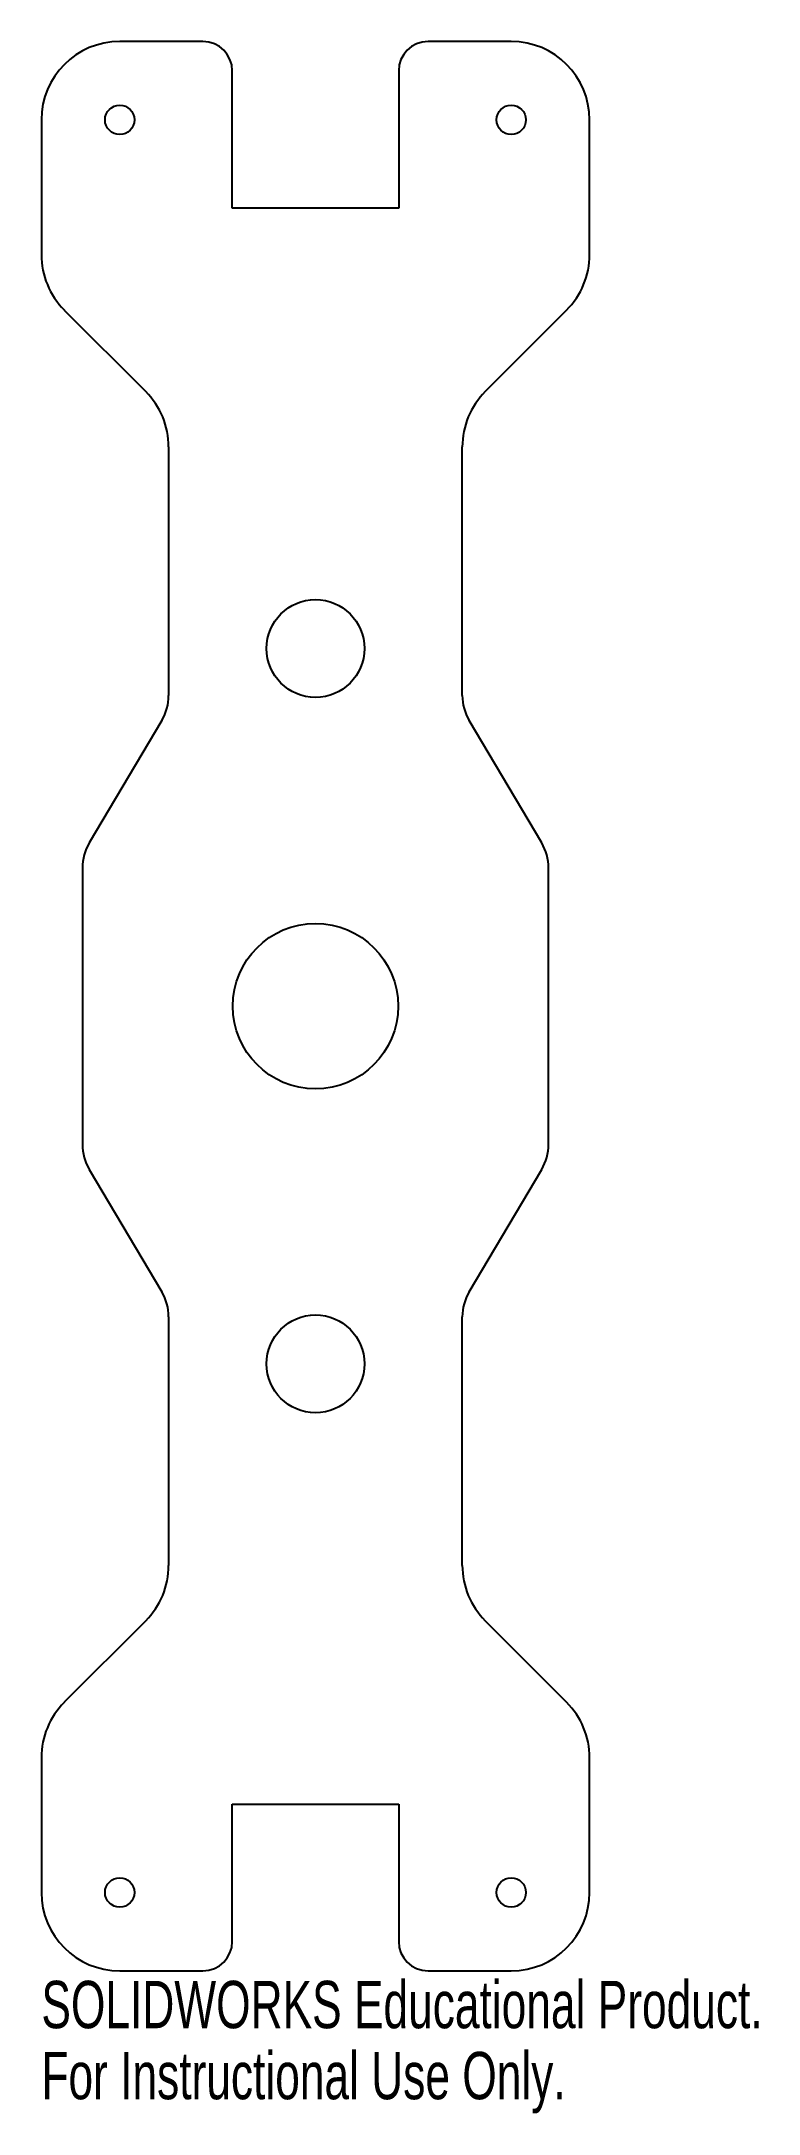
# Model space of a CAD drawing. Header units: millimetres. Extents: x -28 to 45, y -113 to 98.
import ezdxf

# ---------------------------------------------------------------- set-up
doc = ezdxf.new("R2010")
doc.units = ezdxf.units.MM
doc.styles.add('SLDTEXTSTYLE0', font='TXT', dxfattribs={"width": 0.7})

msp = doc.modelspace()

# ---------------------------------------------------------------- linework, layer by layer
at = {"color": 7, "linetype": 'Continuous', "lineweight": 25}
for p, q in [((-11.5, 98.47), (-20, 98.47)), ((20, 98.47), (11.5, 98.47)), ((-8.5, 81.47), (-8.5, 95.47)), ((8.5, 95.47), (8.5, 81.47)), ((-28, 90.47), (-28, 76.71)), ((28, 76.71), (28, 90.47)), ((8.5, 81.47), (-8.5, 81.47)), ((-25.66, 71.05), (-17.34, 62.74)), ((17.34, 62.74), (25.66, 71.05)), ((-15, 57.08), (-15, 31.71)), ((15, 31.71), (15, 57.08)), ((-15.7, 29.16), (-23.11, 16.66)), ((23.11, 16.66), (15.7, 29.16)), ((-23.81, 14.11), (-23.81, -14.11)), ((23.81, -14.11), (23.81, 14.11)), ((-23.11, -16.66), (-15.7, -29.16)), ((15.7, -29.16), (23.11, -16.66)), ((-15, -31.71), (-15, -57.08)), ((15, -57.08), (15, -31.71)), ((-17.34, -62.74), (-25.66, -71.05)), ((25.66, -71.05), (17.34, -62.74)), ((-28, -76.71), (-28, -90.47)), ((28, -90.47), (28, -76.71)), ((-8.5, -81.47), (8.5, -81.47)), ((-8.5, -95.47), (-8.5, -81.47)), ((8.5, -81.47), (8.5, -95.47)), ((-20, -98.47), (-11.5, -98.47)), ((11.5, -98.47), (20, -98.47))]:
    msp.add_line(p, q, dxfattribs=at)
for centre, radius in [((-20, 90.47), 1.5), ((20, 90.47), 1.5), ((0, 36.51), 5), ((0, 0), 8.44), ((0, -36.51), 5), ((-20, -90.47), 1.5), ((20, -90.47), 1.5)]:
    msp.add_circle(centre, radius, dxfattribs=at)
for centre, radius, start, end in [((-20, 90.47), 8, 90, 180), ((-11.5, 95.47), 3, 0, 90), ((11.5, 95.47), 3, 90, 180), ((20, 90.47), 8, 0, 90), ((-20, 76.71), 8, 180, 225), ((20, 76.71), 8, 315, 0), ((-23, 57.08), 8, 0, 45), ((23, 57.08), 8, 135, 180), ((-20, 31.71), 5, 329.33, 0), ((20, 31.71), 5, 180, 210.67), ((-18.81, 14.11), 5, 149.33, 180), ((18.81, 14.11), 5, 0, 30.67), ((-18.81, -14.11), 5, 180, 210.67), ((18.81, -14.11), 5, 329.33, 0), ((-20, -31.71), 5, 0, 30.67), ((20, -31.71), 5, 149.33, 180), ((-23, -57.08), 8, 315, 0), ((23, -57.08), 8, 180, 225), ((-20, -76.71), 8, 135, 180), ((20, -76.71), 8, 0, 45), ((-20, -90.47), 8, 180, 270), ((20, -90.47), 8, 270, 0), ((-11.5, -95.47), 3, 270, 0), ((11.5, -95.47), 3, 180, 270)]:
    msp.add_arc(centre, radius, start, end, dxfattribs=at)

# ---------------------------------------------------------------- texts
at = {"color": 7, "linetype": 'Continuous', "char_height": 4.8336, "attachment_point": 1, "style": 'SLDTEXTSTYLE0'}
for s, insert in [('SOLIDWORKS Educational Product.', (-28, -99.49)), ('For Instructional Use Only.', (-28, -106.74))]:
    msp.add_mtext(s, dxfattribs=dict(at, insert=insert))

doc.saveas('drawing.dxf')
